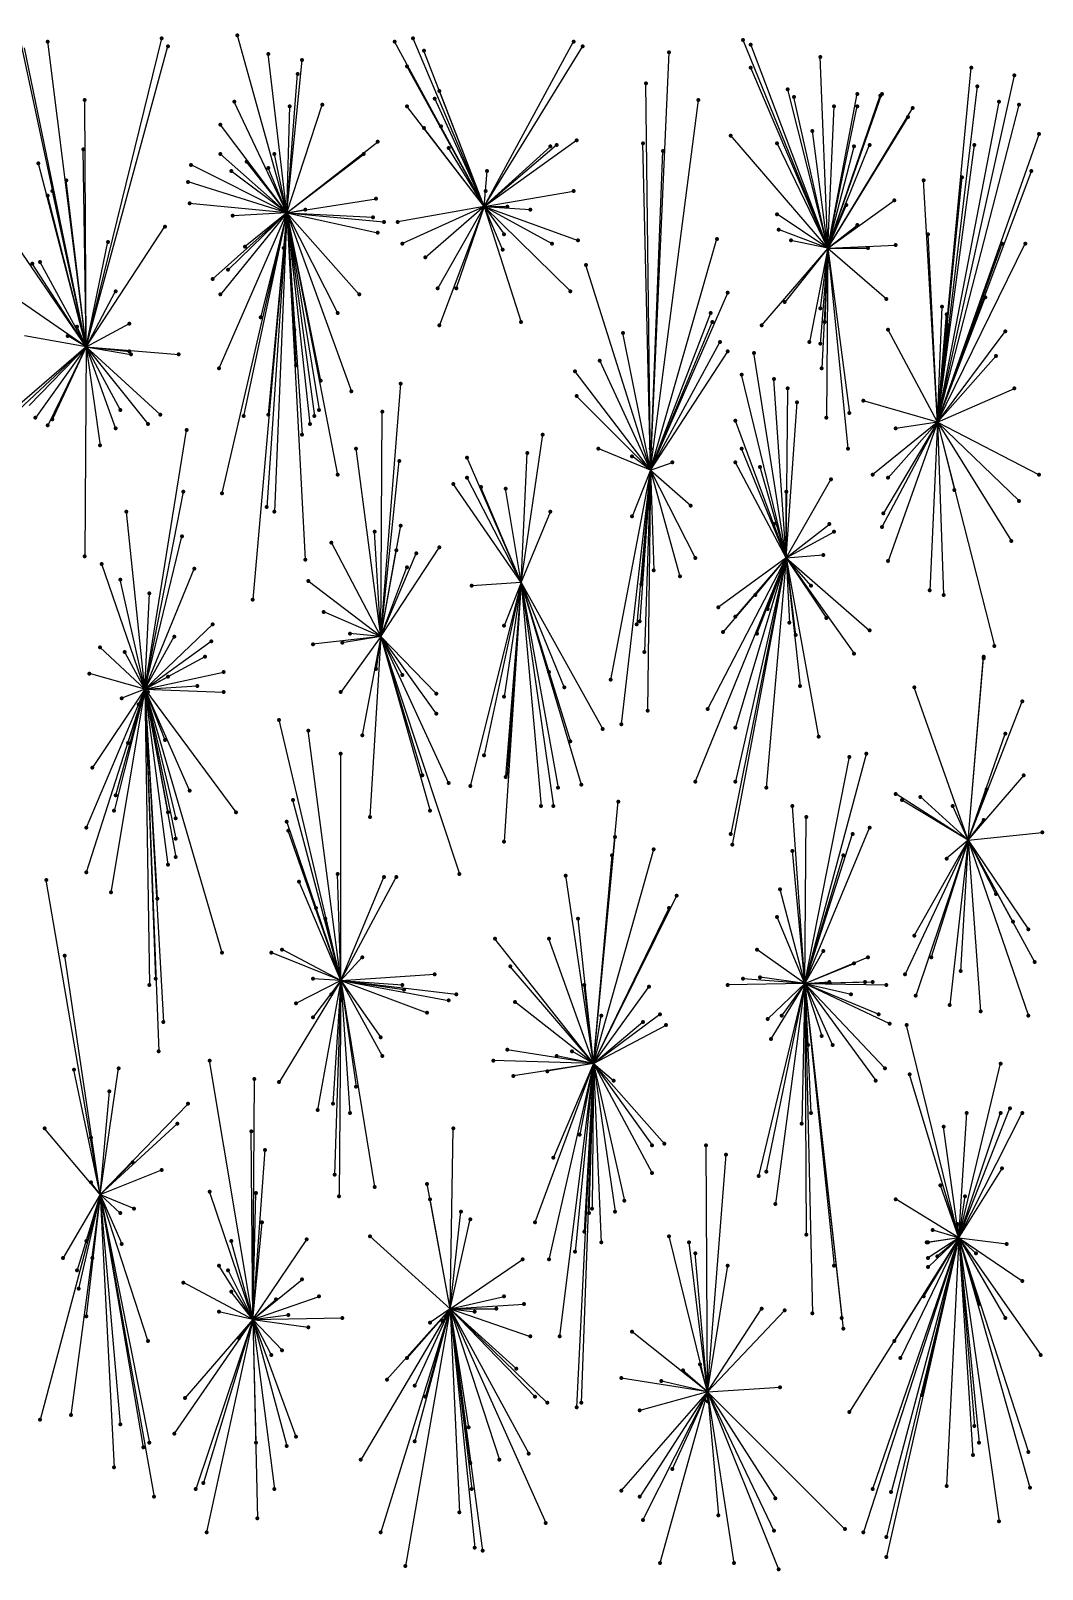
# Model space of a CAD drawing. Extents: x 0.001 to 1, y 0.001 to 1.
# Drawn here: x 0.344 to 1, y 0.002 to 1 of the extents above; entities that cross this region are included whole.
import ezdxf

# ---------------------------------------------------------------- set-up
doc = ezdxf.new("R2010")
doc.units = 0
doc.header["$MEASUREMENT"] = 0
doc.layers.add('CLIENTS', color=3, linetype='Continuous')
doc.layers.add('FACILITIES_LINES', color=3, linetype='Continuous')

msp = doc.modelspace()

# ---------------------------------------------------------------- linework, layer by layer
at = {"layer": 'CLIENTS', "color": 5, "lineweight": 70}
for p in [(0.355, 0.993), (0.429, 0.995), (0.433, 0.99), (0.478, 0.997), (0.58, 0.993), (0.592, 0.995), (0.696, 0.993), (0.702, 0.99), (0.806, 0.994), (0.811, 0.991), (0.498, 0.985), (0.52, 0.981), (0.599, 0.987), (0.758, 0.986), (0.856, 0.983), (0.517, 0.972), (0.588, 0.977), (0.811, 0.976), (0.954, 0.976), (0.982, 0.971), (0.609, 0.961), (0.743, 0.966), (0.835, 0.962), (0.88, 0.959), (0.896, 0.959), (0.958, 0.964), (0.379, 0.955), (0.476, 0.954), (0.512, 0.951), (0.533, 0.952), (0.588, 0.951), (0.606, 0.956), (0.777, 0.955), (0.839, 0.957), (0.865, 0.951), (0.88, 0.951), (0.895, 0.958), (0.916, 0.95), (0.972, 0.954), (0.985, 0.952), (0.467, 0.939), (0.913, 0.944), (0.599, 0.937), (0.61, 0.938), (0.698, 0.929), (0.798, 0.932), (0.851, 0.935), (0.998, 0.933), (0.378, 0.923), (0.467, 0.92), (0.502, 0.92), (0.56, 0.92), (0.569, 0.928), (0.615, 0.924), (0.681, 0.925), (0.685, 0.926), (0.741, 0.927), (0.754, 0.922), (0.828, 0.927), (0.878, 0.925), (0.888, 0.926), (0.956, 0.926), (0.349, 0.914), (0.448, 0.913), (0.474, 0.909), (0.484, 0.915), (0.498, 0.911), (0.64, 0.909), (0.993, 0.909), (0.367, 0.903), (0.446, 0.902), (0.923, 0.903), (0.948, 0.905), (0.355, 0.893), (0.358, 0.896), (0.568, 0.891), (0.639, 0.896), (0.696, 0.896), (0.904, 0.89), (0.447, 0.888), (0.475, 0.88), (0.522, 0.884), (0.566, 0.879), (0.653, 0.886), (0.668, 0.884), (0.828, 0.881), (0.873, 0.887), (0.431, 0.873), (0.569, 0.869), (0.573, 0.876), (0.582, 0.876), (0.829, 0.871), (0.88, 0.874), (0.394, 0.863), (0.483, 0.86), (0.508, 0.859), (0.585, 0.862), (0.651, 0.868), (0.682, 0.862), (0.699, 0.864), (0.789, 0.865), (0.837, 0.864), (0.887, 0.859), (0.905, 0.861), (0.926, 0.868), (0.974, 0.862), (0.989, 0.862), (0.345, 0.849), (0.35, 0.85), (0.514, 0.852), (0.6, 0.853), (0.65, 0.858), (0.462, 0.839), (0.472, 0.845), (0.704, 0.848), (0.399, 0.831), (0.467, 0.829), (0.557, 0.829), (0.608, 0.833), (0.62, 0.833), (0.694, 0.831), (0.796, 0.83), (0.833, 0.824), (0.856, 0.82), (0.899, 0.826), (0.935, 0.821), (0.963, 0.827), (0.408, 0.81), (0.493, 0.814), (0.543, 0.817), (0.609, 0.809), (0.662, 0.811), (0.785, 0.817), (0.786, 0.811), (0.818, 0.809), (0.859, 0.811), (0.938, 0.816), (0.939, 0.809), (0.368, 0.802), (0.374, 0.808), (0.515, 0.806), (0.728, 0.804), (0.9, 0.806), (0.976, 0.805), (0.408, 0.792), (0.409, 0.79), (0.44, 0.79), (0.791, 0.798), (0.796, 0.792), (0.813, 0.791), (0.849, 0.798), (0.856, 0.797), (0.97, 0.789), (0.466, 0.781), (0.516, 0.783), (0.697, 0.779), (0.713, 0.786), (0.857, 0.781), (0.532, 0.773), (0.584, 0.771), (0.805, 0.777), (0.826, 0.774), (0.552, 0.766), (0.698, 0.763), (0.835, 0.768), (0.841, 0.759), (0.884, 0.76), (0.982, 0.768), (0.347, 0.749), (0.402, 0.754), (0.428, 0.751), (0.482, 0.75), (0.498, 0.751), (0.528, 0.75), (0.531, 0.754), (0.572, 0.753), (0.86, 0.749), (0.875, 0.752), (0.355, 0.744), (0.358, 0.748), (0.399, 0.742), (0.42, 0.745), (0.445, 0.741), (0.525, 0.745), (0.801, 0.747), (0.905, 0.742), (0.389, 0.731), (0.52, 0.738), (0.555, 0.729), (0.676, 0.738), (0.712, 0.729), (0.746, 0.729), (0.805, 0.729), (0.874, 0.729), (0.583, 0.721), (0.627, 0.723), (0.666, 0.726), (0.734, 0.724), (0.76, 0.72), (0.801, 0.72), (0.543, 0.712), (0.627, 0.71), (0.817, 0.717), (0.863, 0.709), (0.89, 0.712), (0.9, 0.71), (0.998, 0.712), (0.443, 0.701), (0.468, 0.7), (0.618, 0.706), (0.636, 0.704), (0.652, 0.703), (0.834, 0.701), (0.943, 0.702), (0.497, 0.691), (0.772, 0.692), (0.985, 0.695), (0.406, 0.688), (0.502, 0.688), (0.584, 0.679), (0.681, 0.688), (0.734, 0.685), (0.826, 0.68), (0.862, 0.68), (0.897, 0.687), (0.442, 0.672), (0.567, 0.675), (0.865, 0.675), (0.896, 0.678), (0.98, 0.669), (0.379, 0.659), (0.539, 0.668), (0.581, 0.663), (0.594, 0.661), (0.609, 0.665), (0.858, 0.66), (0.39, 0.654), (0.45, 0.651), (0.522, 0.657), (0.588, 0.652), (0.748, 0.65), (0.775, 0.658), (0.9, 0.656), (0.402, 0.644), (0.524, 0.643), (0.63, 0.64), (0.74, 0.641), (0.765, 0.646), (0.85, 0.64), (0.421, 0.635), (0.488, 0.631), (0.814, 0.634), (0.927, 0.637), (0.936, 0.634), (0.534, 0.623), (0.79, 0.626), (0.801, 0.62), (0.822, 0.625), (0.86, 0.619), (0.462, 0.615), (0.551, 0.609), (0.651, 0.614), (0.737, 0.615), (0.739, 0.617), (0.793, 0.61), (0.815, 0.609), (0.836, 0.616), (0.888, 0.611), (0.389, 0.6), (0.437, 0.607), (0.461, 0.604), (0.527, 0.602), (0.546, 0.603), (0.84, 0.608), (0.969, 0.601), (0.405, 0.597), (0.457, 0.594), (0.742, 0.597), (0.878, 0.596), (0.962, 0.594), (0.962, 0.593), (0.382, 0.583), (0.433, 0.581), (0.469, 0.584), (0.568, 0.586), (0.585, 0.582), (0.68, 0.584), (0.72, 0.579), (0.42, 0.571), (0.452, 0.575), (0.469, 0.571), (0.545, 0.571), (0.607, 0.57), (0.69, 0.574), (0.843, 0.575), (0.917, 0.574), (0.403, 0.567), (0.414, 0.563), (0.651, 0.568), (0.744, 0.559), (0.783, 0.56), (0.987, 0.565), (0.505, 0.553), (0.607, 0.557), (0.727, 0.55), (0.431, 0.54), (0.524, 0.546), (0.559, 0.543), (0.694, 0.539), (0.715, 0.547), (0.801, 0.548), (0.855, 0.542), (0.976, 0.544), (0.407, 0.538), (0.545, 0.531), (0.638, 0.53), (0.875, 0.529), (0.886, 0.531), (0.384, 0.522), (0.598, 0.517), (0.615, 0.512), (0.629, 0.51), (0.652, 0.516), (0.653, 0.518), (0.686, 0.509), (0.701, 0.511), (0.775, 0.513), (0.801, 0.513), (0.821, 0.509), (0.988, 0.517), (0.399, 0.504), (0.447, 0.507), (0.514, 0.501), (0.725, 0.5), (0.905, 0.505), (0.909, 0.501), (0.921, 0.503), (0.964, 0.508), (0.398, 0.494), (0.433, 0.493), (0.477, 0.493), (0.564, 0.49), (0.603, 0.494), (0.675, 0.497), (0.683, 0.497), (0.838, 0.497), (0.847, 0.49), (0.942, 0.497), (0.38, 0.483), (0.438, 0.489), (0.51, 0.487), (0.511, 0.481), (0.888, 0.483), (0.962, 0.488), (1, 0.48), (0.438, 0.476), (0.651, 0.474), (0.723, 0.477), (0.798, 0.479), (0.799, 0.472), (0.877, 0.479), (0.438, 0.464), (0.721, 0.465), (0.748, 0.469), (0.838, 0.468), (0.871, 0.465), (0.938, 0.463), (0.38, 0.454), (0.433, 0.459), (0.543, 0.453), (0.573, 0.451), (0.581, 0.451), (0.622, 0.453), (0.691, 0.452), (0.354, 0.449), (0.396, 0.441), (0.518, 0.448), (0.83, 0.443), (0.97, 0.44), (0.426, 0.437), (0.529, 0.431), (0.758, 0.431), (0.763, 0.439), (0.535, 0.424), (0.699, 0.424), (0.828, 0.425), (0.981, 0.422), (0.645, 0.411), (0.68, 0.411), (0.917, 0.413), (0.991, 0.417), (0.366, 0.4), (0.468, 0.402), (0.5, 0.402), (0.507, 0.404), (0.815, 0.404), (0.858, 0.403), (0.559, 0.399), (0.655, 0.393), (0.878, 0.395), (0.887, 0.399), (0.928, 0.399), (0.947, 0.39), (0.995, 0.396), (0.421, 0.381), (0.425, 0.385), (0.527, 0.385), (0.585, 0.381), (0.606, 0.388), (0.703, 0.381), (0.745, 0.38), (0.796, 0.381), (0.806, 0.385), (0.817, 0.386), (0.862, 0.383), (0.885, 0.383), (0.89, 0.383), (0.899, 0.381), (0.911, 0.388), (0.539, 0.375), (0.586, 0.378), (0.615, 0.371), (0.62, 0.375), (0.658, 0.37), (0.876, 0.375), (0.918, 0.374), (0.516, 0.369), (0.527, 0.36), (0.601, 0.363), (0.714, 0.361), (0.752, 0.362), (0.831, 0.361), (0.894, 0.362), (0.94, 0.368), (0.96, 0.364), (0.991, 0.361), (0.43, 0.357), (0.741, 0.357), (0.756, 0.355), (0.822, 0.359), (0.901, 0.356), (0.912, 0.355), (0.571, 0.347), (0.824, 0.346), (0.848, 0.342), (0.857, 0.348), (0.864, 0.342), (0.427, 0.338), (0.46, 0.332), (0.572, 0.335), (0.644, 0.332), (0.653, 0.339), (0.685, 0.335), (0.695, 0.338), (0.973, 0.33), (0.372, 0.326), (0.401, 0.327), (0.489, 0.32), (0.657, 0.322), (0.679, 0.325), (0.898, 0.327), (0.914, 0.323), (0.395, 0.312), (0.505, 0.318), (0.555, 0.315), (0.722, 0.319), (0.892, 0.319), (0.446, 0.304), (0.53, 0.3), (0.54, 0.304), (0.979, 0.301), (0.439, 0.291), (0.551, 0.298), (0.844, 0.291), (0.85, 0.298), (0.951, 0.298), (0.973, 0.298), (0.987, 0.298), (0.353, 0.288), (0.383, 0.282), (0.487, 0.286), (0.618, 0.288), (0.7, 0.284), (0.936, 0.289), (0.496, 0.274), (0.747, 0.277), (0.755, 0.278), (0.782, 0.277), (0.795, 0.271), (0.41, 0.266), (0.429, 0.261), (0.683, 0.269), (0.821, 0.26), (0.974, 0.262), (0.383, 0.253), (0.541, 0.258), (0.567, 0.25), (0.601, 0.252), (0.747, 0.259), (0.816, 0.257), (0.934, 0.251), (0.46, 0.247), (0.49, 0.246), (0.544, 0.244), (0.603, 0.242), (0.729, 0.241), (0.905, 0.242), (0.95, 0.244), (0.402, 0.233), (0.411, 0.236), (0.623, 0.234), (0.706, 0.233), (0.708, 0.236), (0.723, 0.234), (0.827, 0.239), (0.494, 0.227), (0.629, 0.229), (0.671, 0.227), (0.703, 0.221), (0.929, 0.222), (0.945, 0.226), (0.38, 0.215), (0.403, 0.213), (0.474, 0.215), (0.523, 0.216), (0.564, 0.218), (0.714, 0.214), (0.758, 0.218), (0.771, 0.214), (0.847, 0.219), (0.925, 0.214), (0.926, 0.214), (0.977, 0.213), (0.365, 0.204), (0.384, 0.204), (0.663, 0.203), (0.68, 0.203), (0.697, 0.208), (0.775, 0.207), (0.926, 0.204), (0.932, 0.205), (0.957, 0.207), (0.374, 0.196), (0.466, 0.199), (0.472, 0.196), (0.52, 0.19), (0.796, 0.199), (0.865, 0.199), (0.926, 0.198), (0.375, 0.184), (0.443, 0.188), (0.474, 0.182), (0.987, 0.189), (0.503, 0.177), (0.531, 0.179), (0.646, 0.171), (0.651, 0.179), (0.664, 0.174), (0.818, 0.171), (0.833, 0.17), (0.923, 0.179), (0.959, 0.174), (0.38, 0.166), (0.466, 0.169), (0.511, 0.167), (0.546, 0.165), (0.603, 0.162), (0.611, 0.163), (0.632, 0.169), (0.851, 0.168), (0.87, 0.165), (0.976, 0.165), (0.42, 0.15), (0.479, 0.152), (0.524, 0.159), (0.668, 0.153), (0.687, 0.153), (0.734, 0.156), (0.871, 0.158), (0.904, 0.15), (0.5, 0.141), (0.507, 0.144), (0.999, 0.141), (0.588, 0.139), (0.659, 0.132), (0.767, 0.131), (0.778, 0.135), (0.908, 0.139), (0.575, 0.125), (0.593, 0.121), (0.727, 0.126), (0.753, 0.124), (0.83, 0.12), (0.444, 0.113), (0.6, 0.114), (0.671, 0.114), (0.679, 0.11), (0.701, 0.11), (0.783, 0.111), (0.922, 0.115), (0.37, 0.102), (0.698, 0.107), (0.739, 0.105), (0.875, 0.104), (0.35, 0.099), (0.402, 0.096), (0.437, 0.09), (0.628, 0.094), (0.956, 0.095), (0.417, 0.081), (0.421, 0.084), (0.49, 0.084), (0.51, 0.082), (0.516, 0.088), (0.593, 0.085), (0.959, 0.084), (0.558, 0.073), (0.629, 0.071), (0.648, 0.073), (0.667, 0.077), (0.955, 0.076), (0.991, 0.078), (0.398, 0.068), (0.76, 0.067), (0.451, 0.054), (0.456, 0.058), (0.502, 0.054), (0.63, 0.054), (0.727, 0.053), (0.89, 0.054), (0.902, 0.052), (0.938, 0.056), (0.992, 0.055), (0.424, 0.049), (0.739, 0.049), (0.827, 0.048), (0.491, 0.035), (0.622, 0.039), (0.678, 0.032), (0.741, 0.034), (0.79, 0.037), (0.972, 0.033), (0.458, 0.026), (0.571, 0.026), (0.826, 0.027), (0.872, 0.028), (0.884, 0.026), (0.899, 0.023), (0.632, 0.016), (0.637, 0.014), (0.899, 0.01), (0.587, 0.004), (0.752, 0.006), (0.8, 0.006), (0.829, 0.002)]:
    msp.add_point(p, dxfattribs=at)
at = {"layer": 'FACILITIES_LINES', "color": 7}
for p, q in [((0.38, 0.795), (0.336, 1)), ((0.38, 0.795), (0.34, 0.989)), ((0.38, 0.795), (0.355, 0.993)), ((0.38, 0.795), (0.429, 0.995)), ((0.38, 0.795), (0.433, 0.99)), ((0.51, 0.882), (0.478, 0.997)), ((0.638, 0.886), (0.58, 0.993)), ((0.638, 0.886), (0.592, 0.995)), ((0.638, 0.886), (0.696, 0.993)), ((0.638, 0.886), (0.702, 0.99)), ((0.861, 0.859), (0.806, 0.994)), ((0.861, 0.859), (0.811, 0.991)), ((0.51, 0.882), (0.498, 0.985)), ((0.51, 0.882), (0.52, 0.981)), ((0.638, 0.886), (0.599, 0.987)), ((0.746, 0.715), (0.758, 0.986)), ((0.861, 0.859), (0.856, 0.983)), ((0.51, 0.882), (0.517, 0.972)), ((0.638, 0.886), (0.588, 0.977)), ((0.861, 0.859), (0.811, 0.976)), ((0.932, 0.746), (0.954, 0.976)), ((0.932, 0.746), (0.982, 0.971)), ((0.638, 0.886), (0.609, 0.961)), ((0.746, 0.715), (0.743, 0.966)), ((0.861, 0.859), (0.835, 0.962)), ((0.861, 0.859), (0.88, 0.959)), ((0.861, 0.859), (0.896, 0.959)), ((0.932, 0.746), (0.958, 0.964)), ((0.38, 0.795), (0.379, 0.955)), ((0.51, 0.882), (0.476, 0.954)), ((0.51, 0.882), (0.533, 0.952)), ((0.51, 0.882), (0.512, 0.951)), ((0.638, 0.886), (0.588, 0.951)), ((0.638, 0.886), (0.606, 0.956)), ((0.746, 0.715), (0.777, 0.955)), ((0.861, 0.859), (0.839, 0.957)), ((0.861, 0.859), (0.895, 0.958)), ((0.861, 0.859), (0.865, 0.951)), ((0.861, 0.859), (0.88, 0.951)), ((0.861, 0.859), (0.916, 0.95)), ((0.932, 0.746), (0.972, 0.954)), ((0.932, 0.746), (0.985, 0.952)), ((0.51, 0.882), (0.467, 0.939)), ((0.861, 0.859), (0.913, 0.944)), ((0.638, 0.886), (0.599, 0.937)), ((0.638, 0.886), (0.61, 0.938)), ((0.638, 0.886), (0.698, 0.929)), ((0.861, 0.859), (0.798, 0.932)), ((0.861, 0.859), (0.851, 0.935)), ((0.932, 0.746), (0.998, 0.933)), ((0.38, 0.795), (0.378, 0.923)), ((0.51, 0.882), (0.467, 0.92)), ((0.51, 0.882), (0.502, 0.92)), ((0.51, 0.882), (0.569, 0.928)), ((0.51, 0.882), (0.56, 0.92)), ((0.638, 0.886), (0.615, 0.924)), ((0.638, 0.886), (0.685, 0.926)), ((0.638, 0.886), (0.681, 0.925)), ((0.746, 0.715), (0.741, 0.927)), ((0.746, 0.715), (0.754, 0.922)), ((0.861, 0.859), (0.828, 0.927)), ((0.861, 0.859), (0.888, 0.926)), ((0.861, 0.859), (0.878, 0.925)), ((0.932, 0.746), (0.956, 0.926)), ((0.38, 0.795), (0.349, 0.914)), ((0.51, 0.882), (0.448, 0.913)), ((0.51, 0.882), (0.474, 0.909)), ((0.51, 0.882), (0.484, 0.915)), ((0.51, 0.882), (0.498, 0.911)), ((0.638, 0.886), (0.64, 0.909)), ((0.932, 0.746), (0.993, 0.909)), ((0.38, 0.795), (0.367, 0.903)), ((0.51, 0.882), (0.446, 0.902)), ((0.932, 0.746), (0.923, 0.903)), ((0.932, 0.746), (0.948, 0.905)), ((0.38, 0.795), (0.355, 0.893)), ((0.38, 0.795), (0.358, 0.896)), ((0.51, 0.882), (0.568, 0.891)), ((0.638, 0.886), (0.696, 0.896)), ((0.638, 0.886), (0.639, 0.896)), ((0.861, 0.859), (0.904, 0.89)), ((0.51, 0.882), (0.447, 0.888)), ((0.51, 0.882), (0.462, 0.839)), ((0.51, 0.882), (0.466, 0.781)), ((0.51, 0.882), (0.467, 0.829)), ((0.51, 0.882), (0.468, 0.7)), ((0.51, 0.882), (0.472, 0.845)), ((0.51, 0.882), (0.475, 0.88)), ((0.51, 0.882), (0.482, 0.75)), ((0.51, 0.882), (0.483, 0.86)), ((0.51, 0.882), (0.488, 0.631)), ((0.51, 0.882), (0.493, 0.814)), ((0.51, 0.882), (0.497, 0.691)), ((0.51, 0.882), (0.498, 0.751)), ((0.51, 0.882), (0.502, 0.688)), ((0.51, 0.882), (0.508, 0.859)), ((0.51, 0.882), (0.522, 0.884)), ((0.51, 0.882), (0.514, 0.852)), ((0.51, 0.882), (0.52, 0.738)), ((0.51, 0.882), (0.528, 0.75)), ((0.51, 0.882), (0.525, 0.745)), ((0.51, 0.882), (0.516, 0.783)), ((0.51, 0.882), (0.557, 0.829)), ((0.51, 0.882), (0.522, 0.657)), ((0.51, 0.882), (0.543, 0.712)), ((0.51, 0.882), (0.543, 0.817)), ((0.51, 0.882), (0.569, 0.869)), ((0.51, 0.882), (0.531, 0.754)), ((0.51, 0.882), (0.552, 0.766)), ((0.51, 0.882), (0.566, 0.879)), ((0.51, 0.882), (0.532, 0.773)), ((0.51, 0.882), (0.515, 0.806)), ((0.51, 0.882), (0.573, 0.876)), ((0.638, 0.886), (0.582, 0.876)), ((0.638, 0.886), (0.585, 0.862)), ((0.638, 0.886), (0.6, 0.853)), ((0.638, 0.886), (0.608, 0.833)), ((0.638, 0.886), (0.609, 0.809)), ((0.638, 0.886), (0.62, 0.833)), ((0.638, 0.886), (0.694, 0.831)), ((0.638, 0.886), (0.699, 0.864)), ((0.638, 0.886), (0.653, 0.886)), ((0.638, 0.886), (0.662, 0.811)), ((0.638, 0.886), (0.65, 0.858)), ((0.638, 0.886), (0.668, 0.884)), ((0.638, 0.886), (0.651, 0.868)), ((0.638, 0.886), (0.682, 0.862)), ((0.861, 0.859), (0.828, 0.881)), ((0.861, 0.859), (0.873, 0.887)), ((0.38, 0.795), (0.431, 0.873)), ((0.861, 0.859), (0.829, 0.871)), ((0.861, 0.859), (0.88, 0.874)), ((0.38, 0.795), (0.33, 0.868)), ((0.38, 0.795), (0.394, 0.863)), ((0.746, 0.715), (0.789, 0.865)), ((0.861, 0.859), (0.818, 0.809)), ((0.861, 0.859), (0.833, 0.824)), ((0.861, 0.859), (0.837, 0.864)), ((0.861, 0.859), (0.849, 0.798)), ((0.861, 0.859), (0.856, 0.82)), ((0.861, 0.859), (0.856, 0.797)), ((0.861, 0.859), (0.857, 0.781)), ((0.861, 0.859), (0.859, 0.811)), ((0.861, 0.859), (0.86, 0.749)), ((0.861, 0.859), (0.905, 0.861)), ((0.861, 0.859), (0.887, 0.859)), ((0.861, 0.859), (0.899, 0.826)), ((0.861, 0.859), (0.875, 0.752)), ((0.861, 0.859), (0.874, 0.729)), ((0.932, 0.746), (0.926, 0.868)), ((0.932, 0.746), (0.974, 0.862)), ((0.932, 0.746), (0.989, 0.862)), ((0.38, 0.795), (0.345, 0.849)), ((0.38, 0.795), (0.35, 0.85)), ((0.746, 0.715), (0.704, 0.848)), ((0.38, 0.795), (0.399, 0.831)), ((0.746, 0.715), (0.796, 0.83)), ((0.38, 0.795), (0.338, 0.824)), ((0.932, 0.746), (0.963, 0.827)), ((0.932, 0.746), (0.935, 0.821)), ((0.38, 0.795), (0.408, 0.81)), ((0.746, 0.715), (0.785, 0.817)), ((0.746, 0.715), (0.786, 0.811)), ((0.932, 0.746), (0.938, 0.816)), ((0.932, 0.746), (0.939, 0.809)), ((0.38, 0.795), (0.34, 0.802)), ((0.38, 0.795), (0.368, 0.802)), ((0.38, 0.795), (0.374, 0.808)), ((0.746, 0.715), (0.728, 0.804)), ((0.932, 0.746), (0.9, 0.806)), ((0.932, 0.746), (0.976, 0.805)), ((0.38, 0.795), (0.321, 0.744)), ((0.38, 0.795), (0.333, 0.751)), ((0.38, 0.795), (0.343, 0.757)), ((0.38, 0.795), (0.347, 0.749)), ((0.38, 0.795), (0.355, 0.744)), ((0.38, 0.795), (0.358, 0.748)), ((0.38, 0.795), (0.379, 0.659)), ((0.38, 0.795), (0.399, 0.742)), ((0.38, 0.795), (0.389, 0.731)), ((0.38, 0.795), (0.402, 0.754)), ((0.38, 0.795), (0.428, 0.751)), ((0.38, 0.795), (0.44, 0.79)), ((0.38, 0.795), (0.409, 0.79)), ((0.38, 0.795), (0.408, 0.792)), ((0.38, 0.795), (0.42, 0.745)), ((0.746, 0.715), (0.791, 0.798)), ((0.746, 0.715), (0.796, 0.792)), ((0.834, 0.658), (0.813, 0.791)), ((0.932, 0.746), (0.97, 0.789)), ((0.746, 0.715), (0.697, 0.779)), ((0.746, 0.715), (0.713, 0.786)), ((0.571, 0.607), (0.584, 0.771)), ((0.834, 0.658), (0.805, 0.777)), ((0.834, 0.658), (0.826, 0.774)), ((0.746, 0.715), (0.698, 0.763)), ((0.834, 0.658), (0.835, 0.768)), ((0.834, 0.658), (0.841, 0.759)), ((0.932, 0.746), (0.884, 0.76)), ((0.932, 0.746), (0.982, 0.768)), ((0.571, 0.607), (0.572, 0.753)), ((0.418, 0.573), (0.445, 0.741)), ((0.834, 0.658), (0.801, 0.747)), ((0.932, 0.746), (0.89, 0.712)), ((0.932, 0.746), (0.896, 0.678)), ((0.932, 0.746), (0.897, 0.687)), ((0.932, 0.746), (0.9, 0.656)), ((0.932, 0.746), (0.9, 0.71)), ((0.932, 0.746), (0.905, 0.742)), ((0.932, 0.746), (0.927, 0.637)), ((0.932, 0.746), (0.98, 0.669)), ((0.932, 0.746), (0.969, 0.601)), ((0.932, 0.746), (0.985, 0.695)), ((0.932, 0.746), (0.936, 0.634)), ((0.932, 0.746), (0.998, 0.712)), ((0.932, 0.746), (0.943, 0.702)), ((0.571, 0.607), (0.555, 0.729)), ((0.662, 0.642), (0.676, 0.738)), ((0.746, 0.715), (0.712, 0.729)), ((0.746, 0.715), (0.746, 0.729)), ((0.834, 0.658), (0.805, 0.729)), ((0.571, 0.607), (0.583, 0.721)), ((0.662, 0.642), (0.627, 0.723)), ((0.662, 0.642), (0.666, 0.726)), ((0.746, 0.715), (0.734, 0.724)), ((0.746, 0.715), (0.76, 0.72)), ((0.834, 0.658), (0.801, 0.72)), ((0.662, 0.642), (0.627, 0.71)), ((0.746, 0.715), (0.72, 0.579)), ((0.746, 0.715), (0.727, 0.55)), ((0.746, 0.715), (0.734, 0.685)), ((0.746, 0.715), (0.737, 0.615)), ((0.746, 0.715), (0.739, 0.617)), ((0.746, 0.715), (0.74, 0.641)), ((0.746, 0.715), (0.742, 0.597)), ((0.746, 0.715), (0.744, 0.559)), ((0.746, 0.715), (0.765, 0.646)), ((0.746, 0.715), (0.748, 0.65)), ((0.746, 0.715), (0.772, 0.692)), ((0.746, 0.715), (0.775, 0.658)), ((0.834, 0.658), (0.817, 0.717)), ((0.834, 0.658), (0.863, 0.709)), ((0.418, 0.573), (0.443, 0.701)), ((0.662, 0.642), (0.618, 0.706)), ((0.662, 0.642), (0.636, 0.704)), ((0.662, 0.642), (0.652, 0.703)), ((0.834, 0.658), (0.834, 0.701)), ((0.418, 0.573), (0.406, 0.688)), ((0.571, 0.607), (0.584, 0.679)), ((0.662, 0.642), (0.681, 0.688)), ((0.834, 0.658), (0.826, 0.68)), ((0.834, 0.658), (0.862, 0.68)), ((0.418, 0.573), (0.442, 0.672)), ((0.571, 0.607), (0.567, 0.675)), ((0.834, 0.658), (0.865, 0.675)), ((0.571, 0.607), (0.539, 0.668)), ((0.571, 0.607), (0.609, 0.665)), ((0.571, 0.607), (0.581, 0.663)), ((0.571, 0.607), (0.594, 0.661)), ((0.834, 0.658), (0.858, 0.66)), ((0.418, 0.573), (0.39, 0.654)), ((0.418, 0.573), (0.45, 0.651)), ((0.571, 0.607), (0.588, 0.652)), ((0.834, 0.658), (0.775, 0.513)), ((0.834, 0.658), (0.783, 0.56)), ((0.834, 0.658), (0.79, 0.626)), ((0.834, 0.658), (0.793, 0.61)), ((0.834, 0.658), (0.798, 0.479)), ((0.834, 0.658), (0.799, 0.472)), ((0.834, 0.658), (0.801, 0.62)), ((0.834, 0.658), (0.801, 0.513)), ((0.834, 0.658), (0.801, 0.548)), ((0.834, 0.658), (0.814, 0.634)), ((0.834, 0.658), (0.815, 0.609)), ((0.834, 0.658), (0.821, 0.509)), ((0.834, 0.658), (0.822, 0.625)), ((0.834, 0.658), (0.855, 0.542)), ((0.834, 0.658), (0.84, 0.608)), ((0.834, 0.658), (0.843, 0.575)), ((0.834, 0.658), (0.85, 0.64)), ((0.834, 0.658), (0.836, 0.616)), ((0.834, 0.658), (0.86, 0.619)), ((0.834, 0.658), (0.878, 0.596)), ((0.834, 0.658), (0.888, 0.611)), ((0.418, 0.573), (0.402, 0.644)), ((0.571, 0.607), (0.524, 0.643)), ((0.662, 0.642), (0.629, 0.51)), ((0.662, 0.642), (0.63, 0.64)), ((0.662, 0.642), (0.638, 0.53)), ((0.662, 0.642), (0.651, 0.474)), ((0.662, 0.642), (0.651, 0.614)), ((0.662, 0.642), (0.651, 0.568)), ((0.662, 0.642), (0.652, 0.516)), ((0.662, 0.642), (0.653, 0.518)), ((0.662, 0.642), (0.675, 0.497)), ((0.662, 0.642), (0.701, 0.511)), ((0.662, 0.642), (0.694, 0.539)), ((0.662, 0.642), (0.69, 0.574)), ((0.662, 0.642), (0.68, 0.584)), ((0.662, 0.642), (0.715, 0.547)), ((0.662, 0.642), (0.683, 0.497)), ((0.662, 0.642), (0.686, 0.509)), ((0.418, 0.573), (0.421, 0.635)), ((0.571, 0.607), (0.534, 0.623)), ((0.418, 0.573), (0.462, 0.615)), ((0.571, 0.607), (0.551, 0.609)), ((0.418, 0.573), (0.389, 0.6)), ((0.418, 0.573), (0.437, 0.607)), ((0.418, 0.573), (0.461, 0.604)), ((0.571, 0.607), (0.527, 0.602)), ((0.571, 0.607), (0.545, 0.571)), ((0.571, 0.607), (0.546, 0.603)), ((0.571, 0.607), (0.559, 0.543)), ((0.571, 0.607), (0.564, 0.49)), ((0.571, 0.607), (0.568, 0.586)), ((0.571, 0.607), (0.622, 0.453)), ((0.571, 0.607), (0.603, 0.494)), ((0.571, 0.607), (0.598, 0.517)), ((0.571, 0.607), (0.615, 0.512)), ((0.571, 0.607), (0.607, 0.557)), ((0.571, 0.607), (0.607, 0.57)), ((0.571, 0.607), (0.585, 0.582)), ((0.418, 0.573), (0.405, 0.597)), ((0.418, 0.573), (0.457, 0.594)), ((0.952, 0.475), (0.962, 0.594)), ((0.952, 0.475), (0.962, 0.593)), ((0.418, 0.573), (0.382, 0.583)), ((0.418, 0.573), (0.469, 0.584)), ((0.418, 0.573), (0.433, 0.581)), ((0.418, 0.573), (0.38, 0.454)), ((0.418, 0.573), (0.38, 0.483)), ((0.418, 0.573), (0.384, 0.522)), ((0.418, 0.573), (0.396, 0.441)), ((0.418, 0.573), (0.398, 0.494)), ((0.418, 0.573), (0.399, 0.504)), ((0.418, 0.573), (0.403, 0.567)), ((0.418, 0.573), (0.407, 0.538)), ((0.418, 0.573), (0.414, 0.563)), ((0.418, 0.573), (0.452, 0.575)), ((0.418, 0.573), (0.43, 0.357)), ((0.418, 0.573), (0.427, 0.338)), ((0.418, 0.573), (0.421, 0.381)), ((0.418, 0.573), (0.425, 0.385)), ((0.418, 0.573), (0.468, 0.402)), ((0.418, 0.573), (0.438, 0.476)), ((0.418, 0.573), (0.431, 0.54)), ((0.418, 0.573), (0.447, 0.507)), ((0.418, 0.573), (0.433, 0.493)), ((0.418, 0.573), (0.42, 0.571)), ((0.418, 0.573), (0.433, 0.459)), ((0.418, 0.573), (0.477, 0.493)), ((0.418, 0.573), (0.469, 0.571)), ((0.418, 0.573), (0.426, 0.437)), ((0.418, 0.573), (0.438, 0.464)), ((0.418, 0.573), (0.438, 0.489)), ((0.952, 0.475), (0.917, 0.574)), ((0.952, 0.475), (0.987, 0.565)), ((0.545, 0.384), (0.505, 0.553)), ((0.545, 0.384), (0.524, 0.546)), ((0.952, 0.475), (0.976, 0.544)), ((0.545, 0.384), (0.545, 0.531)), ((0.846, 0.382), (0.886, 0.531)), ((0.846, 0.382), (0.875, 0.529)), ((0.952, 0.475), (0.988, 0.517)), ((0.545, 0.384), (0.514, 0.501)), ((0.709, 0.33), (0.725, 0.5)), ((0.952, 0.475), (0.905, 0.505)), ((0.952, 0.475), (0.909, 0.501)), ((0.952, 0.475), (0.921, 0.503)), ((0.952, 0.475), (0.964, 0.508)), ((0.846, 0.382), (0.838, 0.497)), ((0.846, 0.382), (0.847, 0.49)), ((0.952, 0.475), (0.942, 0.497)), ((0.545, 0.384), (0.51, 0.487)), ((0.545, 0.384), (0.511, 0.481)), ((0.846, 0.382), (0.888, 0.483)), ((0.952, 0.475), (0.962, 0.488)), ((0.952, 0.475), (1, 0.48)), ((0.709, 0.33), (0.723, 0.477)), ((0.846, 0.382), (0.877, 0.479)), ((0.952, 0.475), (0.911, 0.388)), ((0.952, 0.475), (0.917, 0.413)), ((0.952, 0.475), (0.918, 0.374)), ((0.952, 0.475), (0.928, 0.399)), ((0.952, 0.475), (0.938, 0.463)), ((0.952, 0.475), (0.94, 0.368)), ((0.952, 0.475), (0.947, 0.39)), ((0.952, 0.475), (0.995, 0.396)), ((0.952, 0.475), (0.981, 0.422)), ((0.952, 0.475), (0.991, 0.417)), ((0.952, 0.475), (0.96, 0.364)), ((0.952, 0.475), (0.97, 0.44)), ((0.952, 0.475), (0.991, 0.361)), ((0.709, 0.33), (0.748, 0.469)), ((0.709, 0.33), (0.721, 0.465)), ((0.846, 0.382), (0.838, 0.468)), ((0.846, 0.382), (0.871, 0.465)), ((0.545, 0.384), (0.543, 0.453)), ((0.545, 0.384), (0.581, 0.451)), ((0.545, 0.384), (0.573, 0.451)), ((0.709, 0.33), (0.691, 0.452)), ((0.389, 0.245), (0.354, 0.449)), ((0.545, 0.384), (0.518, 0.448)), ((0.846, 0.382), (0.83, 0.443)), ((0.545, 0.384), (0.529, 0.431)), ((0.709, 0.33), (0.763, 0.439)), ((0.709, 0.33), (0.758, 0.431)), ((0.545, 0.384), (0.535, 0.424)), ((0.709, 0.33), (0.699, 0.424)), ((0.846, 0.382), (0.828, 0.425)), ((0.709, 0.33), (0.645, 0.411)), ((0.709, 0.33), (0.68, 0.411)), ((0.389, 0.245), (0.366, 0.4)), ((0.545, 0.384), (0.5, 0.402)), ((0.545, 0.384), (0.507, 0.404)), ((0.846, 0.382), (0.815, 0.404)), ((0.846, 0.382), (0.858, 0.403)), ((0.545, 0.384), (0.559, 0.399)), ((0.709, 0.33), (0.655, 0.393)), ((0.846, 0.382), (0.887, 0.399)), ((0.846, 0.382), (0.878, 0.395)), ((0.545, 0.384), (0.505, 0.318)), ((0.545, 0.384), (0.516, 0.369)), ((0.545, 0.384), (0.527, 0.385)), ((0.545, 0.384), (0.527, 0.36)), ((0.545, 0.384), (0.53, 0.3)), ((0.545, 0.384), (0.539, 0.375)), ((0.545, 0.384), (0.54, 0.304)), ((0.545, 0.384), (0.541, 0.258)), ((0.545, 0.384), (0.544, 0.244)), ((0.545, 0.384), (0.606, 0.388)), ((0.545, 0.384), (0.615, 0.371)), ((0.545, 0.384), (0.62, 0.375)), ((0.545, 0.384), (0.601, 0.363)), ((0.545, 0.384), (0.567, 0.25)), ((0.545, 0.384), (0.571, 0.347)), ((0.545, 0.384), (0.572, 0.335)), ((0.545, 0.384), (0.585, 0.381)), ((0.545, 0.384), (0.551, 0.298)), ((0.545, 0.384), (0.555, 0.315)), ((0.545, 0.384), (0.586, 0.378)), ((0.709, 0.33), (0.703, 0.381)), ((0.709, 0.33), (0.745, 0.38)), ((0.846, 0.382), (0.796, 0.381)), ((0.846, 0.382), (0.806, 0.385)), ((0.846, 0.382), (0.816, 0.257)), ((0.846, 0.382), (0.817, 0.386)), ((0.846, 0.382), (0.821, 0.26)), ((0.846, 0.382), (0.822, 0.359)), ((0.846, 0.382), (0.824, 0.346)), ((0.846, 0.382), (0.827, 0.239)), ((0.846, 0.382), (0.831, 0.361)), ((0.846, 0.382), (0.844, 0.291)), ((0.846, 0.382), (0.862, 0.383)), ((0.846, 0.382), (0.89, 0.383)), ((0.846, 0.382), (0.885, 0.383)), ((0.846, 0.382), (0.892, 0.319)), ((0.846, 0.382), (0.901, 0.356)), ((0.846, 0.382), (0.898, 0.327)), ((0.846, 0.382), (0.848, 0.342)), ((0.846, 0.382), (0.847, 0.219)), ((0.846, 0.382), (0.871, 0.158)), ((0.846, 0.382), (0.857, 0.348)), ((0.846, 0.382), (0.87, 0.165)), ((0.846, 0.382), (0.865, 0.199)), ((0.846, 0.382), (0.894, 0.362)), ((0.846, 0.382), (0.899, 0.381)), ((0.846, 0.382), (0.876, 0.375)), ((0.846, 0.382), (0.864, 0.342)), ((0.846, 0.382), (0.85, 0.298)), ((0.846, 0.382), (0.851, 0.168)), ((0.709, 0.33), (0.658, 0.37)), ((0.709, 0.33), (0.752, 0.362)), ((0.709, 0.33), (0.714, 0.361)), ((0.709, 0.33), (0.741, 0.357)), ((0.709, 0.33), (0.756, 0.355)), ((0.946, 0.217), (0.912, 0.355)), ((0.488, 0.164), (0.46, 0.332)), ((0.709, 0.33), (0.644, 0.332)), ((0.709, 0.33), (0.653, 0.339)), ((0.709, 0.33), (0.657, 0.322)), ((0.709, 0.33), (0.671, 0.227)), ((0.709, 0.33), (0.679, 0.325)), ((0.709, 0.33), (0.68, 0.203)), ((0.709, 0.33), (0.683, 0.269)), ((0.709, 0.33), (0.685, 0.335)), ((0.709, 0.33), (0.687, 0.153)), ((0.709, 0.33), (0.695, 0.338)), ((0.709, 0.33), (0.697, 0.208)), ((0.709, 0.33), (0.698, 0.107)), ((0.709, 0.33), (0.7, 0.284)), ((0.709, 0.33), (0.701, 0.11)), ((0.709, 0.33), (0.703, 0.221)), ((0.709, 0.33), (0.706, 0.233)), ((0.709, 0.33), (0.708, 0.236)), ((0.709, 0.33), (0.723, 0.234)), ((0.709, 0.33), (0.747, 0.277)), ((0.709, 0.33), (0.755, 0.278)), ((0.709, 0.33), (0.722, 0.319)), ((0.709, 0.33), (0.729, 0.241)), ((0.709, 0.33), (0.714, 0.214)), ((0.709, 0.33), (0.747, 0.259)), ((0.946, 0.217), (0.973, 0.33)), ((0.389, 0.245), (0.372, 0.326)), ((0.389, 0.245), (0.401, 0.327)), ((0.488, 0.164), (0.489, 0.32)), ((0.946, 0.217), (0.914, 0.323)), ((0.389, 0.245), (0.395, 0.312)), ((0.389, 0.245), (0.446, 0.304)), ((0.946, 0.217), (0.979, 0.301)), ((0.389, 0.245), (0.439, 0.291)), ((0.946, 0.217), (0.973, 0.298)), ((0.946, 0.217), (0.987, 0.298)), ((0.946, 0.217), (0.951, 0.298)), ((0.389, 0.245), (0.353, 0.288)), ((0.389, 0.245), (0.383, 0.282)), ((0.488, 0.164), (0.487, 0.286)), ((0.616, 0.171), (0.618, 0.288)), ((0.946, 0.217), (0.936, 0.289)), ((0.488, 0.164), (0.496, 0.274)), ((0.783, 0.117), (0.782, 0.277)), ((0.783, 0.117), (0.795, 0.271)), ((0.389, 0.245), (0.41, 0.266)), ((0.389, 0.245), (0.429, 0.261)), ((0.946, 0.217), (0.974, 0.262)), ((0.389, 0.245), (0.383, 0.253)), ((0.616, 0.171), (0.601, 0.252)), ((0.946, 0.217), (0.934, 0.251)), ((0.389, 0.245), (0.35, 0.099)), ((0.389, 0.245), (0.365, 0.204)), ((0.389, 0.245), (0.37, 0.102)), ((0.389, 0.245), (0.374, 0.196)), ((0.389, 0.245), (0.375, 0.184)), ((0.389, 0.245), (0.38, 0.166)), ((0.389, 0.245), (0.38, 0.215)), ((0.389, 0.245), (0.384, 0.204)), ((0.389, 0.245), (0.421, 0.084)), ((0.389, 0.245), (0.402, 0.233)), ((0.389, 0.245), (0.411, 0.236)), ((0.389, 0.245), (0.402, 0.096)), ((0.389, 0.245), (0.424, 0.049)), ((0.389, 0.245), (0.417, 0.081)), ((0.389, 0.245), (0.403, 0.213)), ((0.389, 0.245), (0.398, 0.068)), ((0.389, 0.245), (0.42, 0.15)), ((0.488, 0.164), (0.46, 0.247)), ((0.488, 0.164), (0.49, 0.246)), ((0.616, 0.171), (0.603, 0.242)), ((0.946, 0.217), (0.905, 0.242)), ((0.946, 0.217), (0.95, 0.244)), ((0.616, 0.171), (0.623, 0.234)), ((0.488, 0.164), (0.494, 0.227)), ((0.616, 0.171), (0.629, 0.229)), ((0.946, 0.217), (0.929, 0.222)), ((0.946, 0.217), (0.945, 0.226)), ((0.488, 0.164), (0.474, 0.215)), ((0.488, 0.164), (0.523, 0.216)), ((0.616, 0.171), (0.564, 0.218)), ((0.783, 0.117), (0.758, 0.218)), ((0.783, 0.117), (0.771, 0.214)), ((0.946, 0.217), (0.875, 0.104)), ((0.946, 0.217), (0.884, 0.026)), ((0.946, 0.217), (0.89, 0.054)), ((0.946, 0.217), (0.899, 0.01)), ((0.946, 0.217), (0.899, 0.023)), ((0.946, 0.217), (0.902, 0.052)), ((0.946, 0.217), (0.904, 0.15)), ((0.946, 0.217), (0.908, 0.139)), ((0.946, 0.217), (0.922, 0.115)), ((0.946, 0.217), (0.923, 0.179)), ((0.946, 0.217), (0.925, 0.214)), ((0.946, 0.217), (0.926, 0.214)), ((0.946, 0.217), (0.926, 0.204)), ((0.946, 0.217), (0.926, 0.198)), ((0.946, 0.217), (0.932, 0.205)), ((0.946, 0.217), (0.938, 0.056)), ((0.946, 0.217), (0.999, 0.141)), ((0.946, 0.217), (0.991, 0.078)), ((0.946, 0.217), (0.956, 0.095)), ((0.946, 0.217), (0.972, 0.033)), ((0.946, 0.217), (0.992, 0.055)), ((0.946, 0.217), (0.959, 0.174)), ((0.946, 0.217), (0.976, 0.165)), ((0.946, 0.217), (0.955, 0.076)), ((0.946, 0.217), (0.957, 0.207)), ((0.946, 0.217), (0.959, 0.084)), ((0.946, 0.217), (0.987, 0.189)), ((0.946, 0.217), (0.977, 0.213)), ((0.616, 0.171), (0.663, 0.203)), ((0.783, 0.117), (0.775, 0.207)), ((0.488, 0.164), (0.466, 0.199)), ((0.488, 0.164), (0.472, 0.196)), ((0.488, 0.164), (0.52, 0.19)), ((0.783, 0.117), (0.796, 0.199)), ((0.488, 0.164), (0.443, 0.188)), ((0.488, 0.164), (0.474, 0.182)), ((0.488, 0.164), (0.531, 0.179)), ((0.488, 0.164), (0.503, 0.177)), ((0.616, 0.171), (0.558, 0.073)), ((0.616, 0.171), (0.571, 0.026)), ((0.616, 0.171), (0.575, 0.125)), ((0.616, 0.171), (0.587, 0.004)), ((0.616, 0.171), (0.588, 0.139)), ((0.616, 0.171), (0.593, 0.121)), ((0.616, 0.171), (0.593, 0.085)), ((0.616, 0.171), (0.6, 0.114)), ((0.616, 0.171), (0.603, 0.162)), ((0.616, 0.171), (0.611, 0.163)), ((0.616, 0.171), (0.651, 0.179)), ((0.616, 0.171), (0.664, 0.174)), ((0.616, 0.171), (0.659, 0.132)), ((0.616, 0.171), (0.637, 0.014)), ((0.616, 0.171), (0.632, 0.169)), ((0.616, 0.171), (0.63, 0.054)), ((0.616, 0.171), (0.671, 0.114)), ((0.616, 0.171), (0.628, 0.094)), ((0.616, 0.171), (0.668, 0.153)), ((0.616, 0.171), (0.648, 0.073)), ((0.616, 0.171), (0.646, 0.171)), ((0.616, 0.171), (0.629, 0.071)), ((0.616, 0.171), (0.667, 0.077)), ((0.616, 0.171), (0.632, 0.016)), ((0.616, 0.171), (0.678, 0.032)), ((0.616, 0.171), (0.679, 0.11)), ((0.616, 0.171), (0.622, 0.039)), ((0.783, 0.117), (0.818, 0.171)), ((0.783, 0.117), (0.833, 0.17)), ((0.488, 0.164), (0.437, 0.09)), ((0.488, 0.164), (0.444, 0.113)), ((0.488, 0.164), (0.451, 0.054)), ((0.488, 0.164), (0.456, 0.058)), ((0.488, 0.164), (0.458, 0.026)), ((0.488, 0.164), (0.466, 0.169)), ((0.488, 0.164), (0.479, 0.152)), ((0.488, 0.164), (0.511, 0.167)), ((0.488, 0.164), (0.546, 0.165)), ((0.488, 0.164), (0.502, 0.054)), ((0.488, 0.164), (0.507, 0.144)), ((0.488, 0.164), (0.5, 0.141)), ((0.488, 0.164), (0.49, 0.084)), ((0.488, 0.164), (0.491, 0.035)), ((0.488, 0.164), (0.524, 0.159)), ((0.488, 0.164), (0.51, 0.082)), ((0.488, 0.164), (0.516, 0.088)), ((0.783, 0.117), (0.734, 0.156)), ((0.783, 0.117), (0.767, 0.131)), ((0.783, 0.117), (0.778, 0.135)), ((0.783, 0.117), (0.727, 0.126)), ((0.783, 0.117), (0.753, 0.124)), ((0.783, 0.117), (0.83, 0.12)), ((0.783, 0.117), (0.727, 0.053)), ((0.783, 0.117), (0.739, 0.105)), ((0.783, 0.117), (0.739, 0.049)), ((0.783, 0.117), (0.741, 0.034)), ((0.783, 0.117), (0.752, 0.006)), ((0.783, 0.117), (0.76, 0.067)), ((0.783, 0.117), (0.872, 0.028)), ((0.783, 0.117), (0.79, 0.037)), ((0.783, 0.117), (0.827, 0.048)), ((0.783, 0.117), (0.826, 0.027)), ((0.783, 0.117), (0.783, 0.111)), ((0.783, 0.117), (0.8, 0.006)), ((0.783, 0.117), (0.829, 0.002))]:
    msp.add_line(p, q, dxfattribs=at)

doc.saveas('drawing.dxf')
